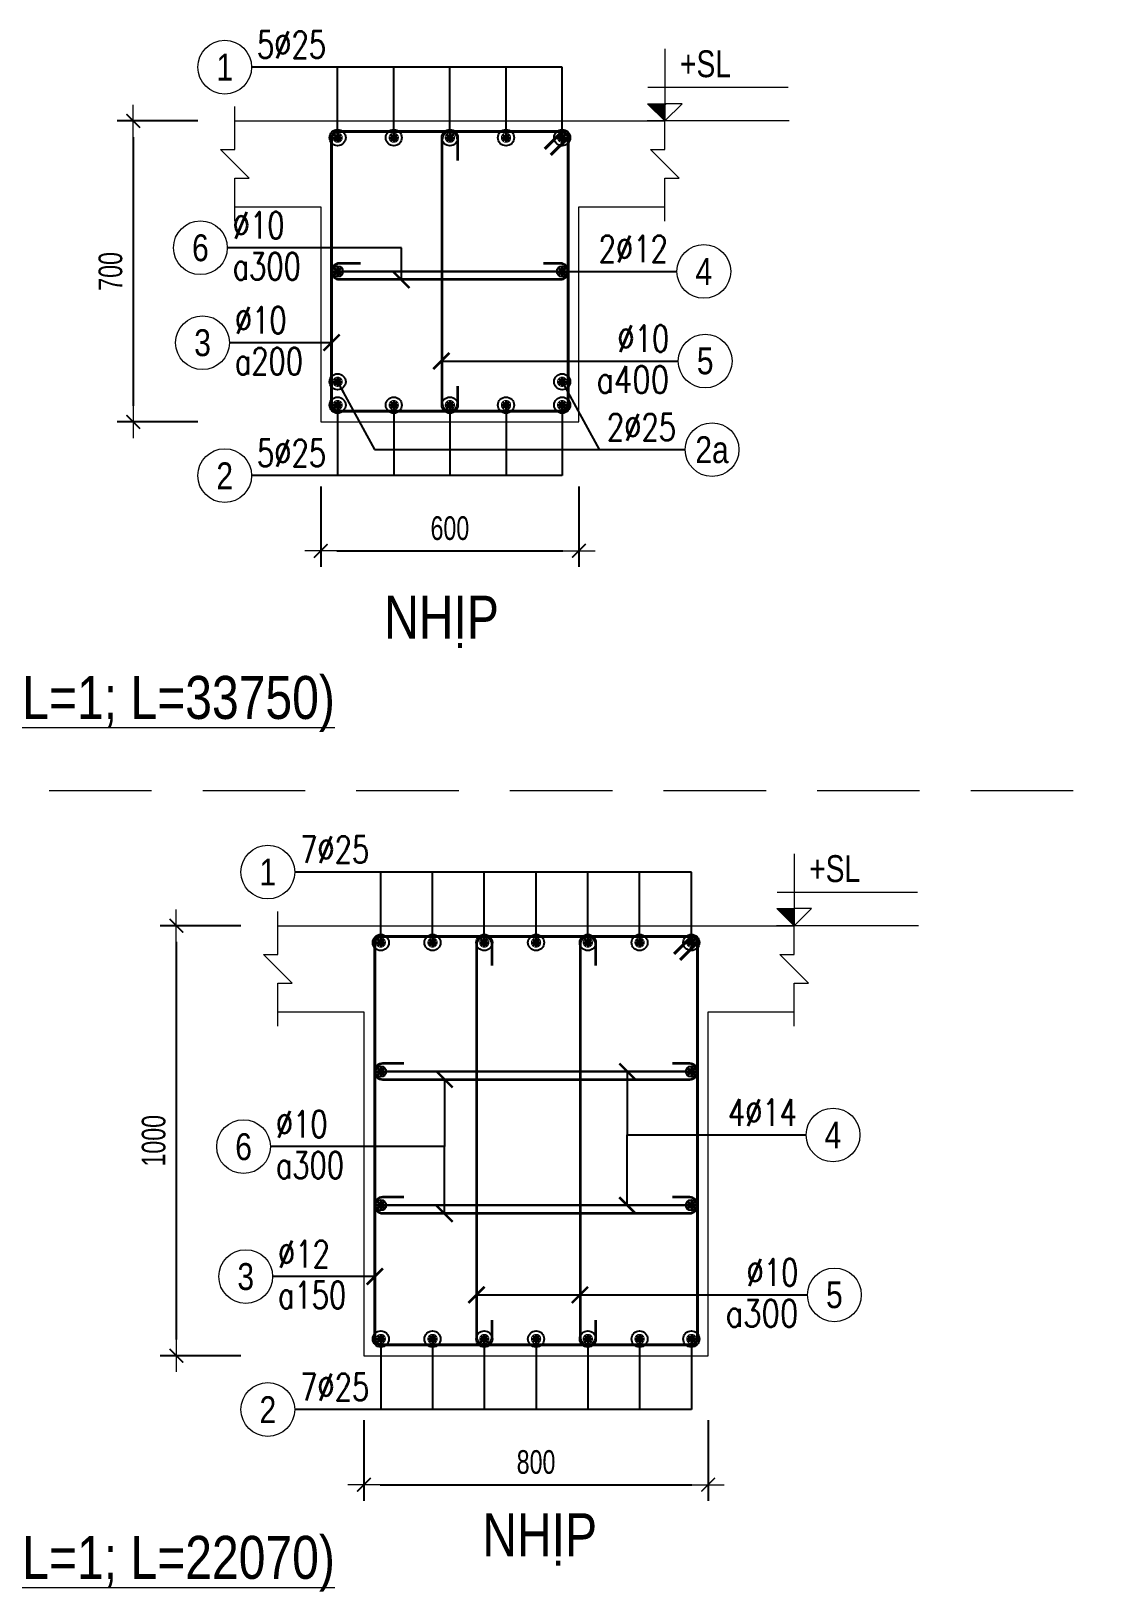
# Model space of a CAD drawing. Header units: millimetres. Extents: x 0 to 264070, y -218202 to 27271.
# Drawn here: x 232764 to 235262, y -191012 to -187382 of the extents above; entities that cross this region are included whole.
import ezdxf
from ezdxf.enums import TextEntityAlignment as Align

# ---------------------------------------------------------------- set-up
doc = ezdxf.new("R2010")
doc.units = ezdxf.units.MM
doc.header["$PDMODE"] = 3
doc.linetypes.add('HIDDEN2', pattern=[4.762499999999999, 3.175, -1.5875])
doc.layers.get('0').update_dxf_attribs({"lineweight": 20})
doc.layers.get('Defpoints').update_dxf_attribs({"color": 151, "lineweight": 9})
for name, color, linetype, lineweight in [('NDC_S_ANNO', 7, 'Continuous', 20), ('NDC_S_CONTINUOUS', 3, 'Continuous', 20), ('NDC_S_DIM', 1, 'Continuous', 15), ('NDC_S_HIDDEN', 8, 'HIDDEN2', 13), ('NDC_S_REBAR', 4, 'Continuous', 35), ('NDC_S_STIRRUP', 4, 'Continuous', 40), ('NDC_S_TEXT SYMBOL', 7, 'Continuous', 20), ('NDC_S_THIN LINE', 8, 'Continuous', 9), ('NDC_S_VN TEXT', 7, 'Continuous', 20)]:
    doc.layers.add(name, color=color, linetype=linetype, lineweight=lineweight)
doc.styles.add('ARIAL', font='arial.ttf', dxfattribs={"width": 0.8})
doc.styles.add('NDC_ANNO', font='', dxfattribs={"width": 0.8})
doc.styles.add('NDC_DIM', font='', dxfattribs={"width": 0.75})
doc.styles.add('NDC_EN TXT', font='romans.shx', dxfattribs={"width": 0.8})
doc.styles.get('NDC_ANNO').set_extended_font_data('Dotum')
doc.styles.get('NDC_DIM').set_extended_font_data('Dotum')
doc.dimstyles.new('NDC_dim_25', dxfattribs={"dimscale": 25, "dimtxt": 2.2, "dimasz": 1.5, "dimexe": 1.5, "dimexo": 2.5, "dimgap": 1, "dimtad": 1, "dimdec": 0, "dimzin": 0, "dimdsep": 46, "dimtxsty": 'NDC_DIM', "dimblk": 'DIMMARK', "dimcen": 0.09, "dimdle": 1.2, "dimclrd": 1, "dimclre": 1, "dimclrt": 3, "dimadec": 0, "dimazin": 0, "dimtfac": 1, "dimtdec": 0, "dimtix": 1, "dimtofl": 0, "dimtmove": 0, "dimatfit": 3, "dimfxl": 6, "dimfxlon": 1, "dimtolj": 1, "dimtzin": 0, "dimarcsym": 0})

# ---------------------------------------------------------------- blocks, each defined once
blk = doc.blocks.new('DIMMARK')
at = {"layer": 'NDC_S_DIM', "color": 1}
blk.add_line((-1.5, 0), (1, 0), dxfattribs=at)
at = {"layer": 'NDC_S_DIM', "color": 2, "const_width": 0.1}
blk.add_lwpolyline([(-0.4242640687119285, -0.4242640687119285), (0.4242640687119285, 0.4242640687119285)], dxfattribs=at)
blk = doc.blocks.new('kata_block_THEP')
at = {"layer": 'NDC_S_REBAR', "color": 0}
for p, q in [((-0.5, 0), (0.5, 0)), ((-0.3535533905960619, 0.353553390592424), (0.3535533905960619, -0.353553390592424)), ((0.3535533905960619, 0.353553390592424), (-0.3535533905960619, -0.353553390592424)), ((0, 0.5), (0, -0.5))]:
    blk.add_line(p, q, dxfattribs=at)
at = {"layer": 'NDC_S_REBAR', "color": 0, "const_width": 0.08333333333333334}
blk.add_lwpolyline([(-0.5, -1.818989403545856e-12, 1), (0.5000000000145519, -1.818989403545856e-12, 1), (-0.5, -1.818989403545856e-12, 1)], format="xyb", dxfattribs=at)
blk = doc.blocks.new('kata_block_TD')
at = {"color": 6, "linetype": 'ByBlock', "lineweight": -2, "style": 'ARIAL', "width": 0.8}
blk.add_attdef('SECTDET2', text='', height=5, dxfattribs=at).set_placement((0, 7.970649532882817), align=Align.CENTER)
at = {"color": 0, "linetype": 'ByBlock', "lineweight": -2, "style": 'ARIAL', "width": 0.8}
blk.add_attdef('SECTDET1', text='', height=5, dxfattribs=at).set_placement((0, 1.470649532882817), align=Align.CENTER)
at = {"color": 3, "lineweight": 25, "style": 'ARIAL', "width": 0.8}
blk.add_attdef('SSCALE', text='', height=2.5, dxfattribs=at).set_placement((0, -3.998868953555331), align=Align.CENTER)
blk = doc.blocks.new('kata_block_CT')
at = {"layer": 'NDC_S_ANNO'}
blk.add_hatch(color=3, dxfattribs=at).paths.add_polyline_path([(0, 1.596954857557648), (-1.612010908633238, 1.596954857557648), (0, 0)])
at = {"layer": 'NDC_S_ANNO', "ltscale": 50}
h = blk.add_hatch(dxfattribs=at)
h.set_pattern_fill('ANSI31', color=256, scale=1.406250541793835, style=0)
h.set_pattern_definition([(45.00000000000001, (0, 5.456968210637569e-12), (-3.157122508925224, 3.157122508925225), [])])
h.paths.add_polyline_path([(0, 1.596954857557648), (0, 0), (1.612010908924276, 1.596954857557648)])
for p, q in [((-1.592704896858777, 3.140833880479477), (11.46947077315417, 3.140833880479477)), ((11.56125648126181, 5.456968210637569e-12), (-1.63869572513795, 5.456968210637569e-12))]:
    blk.add_line(p, q, dxfattribs=at)
for points in [[(0, 6.69495074864426), (0, 0)], [(0, 0), (-1.612010908924276, 1.596954857557648), (0, 1.596954857557648)], [(0, 0), (1.612010908924276, 1.596954857557648), (0, 1.596954857557648)]]:
    blk.add_lwpolyline(points, dxfattribs=at)
at = {"layer": 'NDC_S_ANNO', "color": 8, "ltscale": 50}
blk.add_lwpolyline([(0, 0), (-1.612010908633238, 1.596954857557648), (0, 1.596954857557648)], dxfattribs=at)
at = {"layer": 'NDC_S_TEXT SYMBOL', "color": 3, "style": 'NDC_ANNO', "width": 0.8}
blk.add_attdef('CT', (1.409564409346785, 4.068271311703938), '', height=2.5, dxfattribs=at)
blk = doc.blocks.new('*D581')
at = {"layer": 'Defpoints', "color": 0, "transparency": 16777216}
for p in [(233437.4801340264, -188290.9016911174), (234037.4801340264, -188290.9016911174), (234037.4801340264, -188590.9016911174)]:
    blk.add_point(p, dxfattribs=at)
at = {"layer": 'NDC_S_DIM', "color": 1, "lineweight": -2, "transparency": 16777216}
for p, q in [((233437.4801340264, -188440.9016911174), (233437.4801340264, -188628.4016911174)), ((234037.4801340264, -188440.9016911174), (234037.4801340264, -188628.4016911174)), ((233474.9801340264, -188590.9016911174), (233999.9801340264, -188590.9016911174))]:
    blk.add_line(p, q, dxfattribs=at)
at = {"layer": 'NDC_S_DIM', "color": 1, "lineweight": -2, "transparency": 16777216, "xscale": 37.5, "yscale": 37.5, "zscale": 37.5, "rotation": 180}
blk.add_blockref('DIMMARK', (233437.4801340264, -188590.9016911174), dxfattribs=at)
at = {"layer": 'NDC_S_DIM', "color": 1, "lineweight": -2, "transparency": 16777216, "xscale": 37.5, "yscale": 37.5, "zscale": 37.5}
blk.add_blockref('DIMMARK', (234037.4801340264, -188590.9016911174), dxfattribs=at)
at = {"layer": 'NDC_S_DIM', "color": 3, "transparency": 16777216, "insert": (233737.4801340264, -188538.4016911174), "char_height": 55.00000000000001, "attachment_point": 5, "style": 'NDC_DIM'}
blk.add_mtext('\\A1;600', dxfattribs=at)
blk = doc.blocks.new('*D582')
at = {"layer": 'Defpoints', "color": 0, "transparency": 16777216}
for p in [(233507.1532585707, -187590.9016911174), (233001.1532585707, -188290.9016911174), (233507.1532585707, -188290.9016911174)]:
    blk.add_point(p, dxfattribs=at)
at = {"layer": 'NDC_S_DIM', "color": 1, "lineweight": -2, "transparency": 16777216}
for p, q in [((233151.1532585707, -187590.9016911174), (232963.6532585707, -187590.9016911174)), ((233001.1532585707, -187628.4016911174), (233001.1532585707, -188253.4016911174)), ((233151.1532585707, -188290.9016911174), (232963.6532585707, -188290.9016911174))]:
    blk.add_line(p, q, dxfattribs=at)
at = {"layer": 'NDC_S_DIM', "color": 1, "lineweight": -2, "transparency": 16777216, "xscale": 37.5, "yscale": 37.5, "zscale": 37.5}
for p, rotation in [((233001.1532585707, -187590.9016911174), 90), ((233001.1532585707, -188290.9016911174), 270)]:
    blk.add_blockref('DIMMARK', p, dxfattribs=dict(at, rotation=rotation))
at = {"layer": 'NDC_S_DIM', "color": 3, "transparency": 16777216, "insert": (232948.6532585707, -187940.9016911174), "char_height": 55.00000000000001, "attachment_point": 5, "rotation": 90, "style": 'NDC_DIM'}
blk.add_mtext('\\A1;700', dxfattribs=at)
blk = doc.blocks.new('*U241')
blk.add_circle((-2.5, 0), 2.5)
at = {"layer": 'NDC_S_VN TEXT', "color": 3, "style": 'NDC_EN TXT', "width": 0.75}
for tag, p in [('DK1', (0.5, 0.8455043070534884)), ('KC1', (0.5, -2.972544307831413))]:
    blk.add_attdef(tag, p, '', height=2.5, dxfattribs=at)
at = {"layer": 'NDC_S_VN TEXT', "color": 7, "style": 'ARIAL', "width": 0.8}
blk.add_attdef('SH2', text='', height=2.5, dxfattribs=at).set_placement((-2.5, 0), align=Align.MIDDLE)
blk = doc.blocks.new('*U239')
blk.add_circle((2.5, 0), 2.5)
at = {"layer": 'NDC_S_VN TEXT', "color": 3, "style": 'NDC_EN TXT', "width": 0.75}
blk.add_attdef('DK2', text='', height=2.5, dxfattribs=at).set_placement((-0.85, 0.8455043070534884), align=Align.RIGHT)
at = {"layer": 'NDC_S_VN TEXT', "color": 7, "style": 'ARIAL', "width": 0.8}
blk.add_attdef('SH3', text='', height=2.5, dxfattribs=at).set_placement((2.5, 0), align=Align.MIDDLE)
blk = doc.blocks.new('*U321')
blk.add_circle((2.5, 0), 2.5)
at = {"layer": 'NDC_S_VN TEXT', "color": 3, "style": 'NDC_EN TXT'}
for tag, width, p in [('DK2', 0.75, (-0.85, 0.8455043070534884)), ('KC2', 0.8, (-0.85, -2.972544307831413))]:
    blk.add_attdef(tag, text='', height=2.5, dxfattribs=dict(at, width=width)).set_placement(p, align=Align.RIGHT)
at = {"layer": 'NDC_S_VN TEXT', "color": 7, "style": 'ARIAL', "width": 0.8}
blk.add_attdef('SH3', text='', height=2.5, dxfattribs=at).set_placement((2.5, 0), align=Align.MIDDLE)
blk = doc.blocks.new('*U240')
blk.add_circle((-2.5, 0), 2.5)
at = {"layer": 'NDC_S_VN TEXT', "color": 3, "style": 'NDC_EN TXT', "width": 0.75}
blk.add_attdef('DK1', (0.5, 0.8455043070534884), '', height=2.5, dxfattribs=at)
at = {"layer": 'NDC_S_VN TEXT', "color": 7, "style": 'ARIAL', "width": 0.8}
blk.add_attdef('SH2', text='', height=2.5, dxfattribs=at).set_placement((-2.5, 0), align=Align.MIDDLE)
blk = doc.blocks.new('*D760')
at = {"layer": 'Defpoints', "color": 0, "transparency": 16777216}
for p in [(233537.8259319495, -190462.8896766209), (234337.8259319495, -190462.8896766209), (234337.8259319495, -190762.8896766209)]:
    blk.add_point(p, dxfattribs=at)
at = {"layer": 'NDC_S_DIM', "color": 1, "lineweight": -2, "transparency": 16777216}
for p, q in [((233537.8259319495, -190612.8896766209), (233537.8259319495, -190800.3896766209)), ((234337.8259319495, -190612.8896766209), (234337.8259319495, -190800.3896766209)), ((233575.3259319495, -190762.8896766209), (234300.3259319495, -190762.8896766209))]:
    blk.add_line(p, q, dxfattribs=at)
at = {"layer": 'NDC_S_DIM', "color": 1, "lineweight": -2, "transparency": 16777216, "xscale": 37.5, "yscale": 37.5, "zscale": 37.5, "rotation": 180}
blk.add_blockref('DIMMARK', (233537.8259319495, -190762.8896766209), dxfattribs=at)
at = {"layer": 'NDC_S_DIM', "color": 1, "lineweight": -2, "transparency": 16777216, "xscale": 37.5, "yscale": 37.5, "zscale": 37.5}
blk.add_blockref('DIMMARK', (234337.8259319495, -190762.8896766209), dxfattribs=at)
at = {"layer": 'NDC_S_DIM', "color": 3, "transparency": 16777216, "insert": (233937.8259319495, -190710.3896766209), "char_height": 55.00000000000001, "attachment_point": 5, "style": 'NDC_DIM'}
blk.add_mtext('\\A1;800', dxfattribs=at)
blk = doc.blocks.new('*D761')
at = {"layer": 'Defpoints', "color": 0, "transparency": 16777216}
for p in [(233607.4990564938, -189462.8896766209), (233101.4990564939, -190462.8896766209), (233607.4990564938, -190462.8896766209)]:
    blk.add_point(p, dxfattribs=at)
at = {"layer": 'NDC_S_DIM', "color": 1, "lineweight": -2, "transparency": 16777216}
for p, q in [((233251.4990564939, -189462.8896766209), (233063.9990564939, -189462.8896766209)), ((233101.4990564939, -189500.3896766209), (233101.4990564939, -190425.3896766209)), ((233251.4990564939, -190462.8896766209), (233063.9990564939, -190462.8896766209))]:
    blk.add_line(p, q, dxfattribs=at)
at = {"layer": 'NDC_S_DIM', "color": 1, "lineweight": -2, "transparency": 16777216, "xscale": 37.5, "yscale": 37.5, "zscale": 37.5}
for p, rotation in [((233101.4990564939, -189462.8896766209), 90), ((233101.4990564939, -190462.8896766209), 270)]:
    blk.add_blockref('DIMMARK', p, dxfattribs=dict(at, rotation=rotation))
at = {"layer": 'NDC_S_DIM', "color": 3, "transparency": 16777216, "insert": (233048.9990564939, -189962.8896766208), "char_height": 55.00000000000001, "attachment_point": 5, "rotation": 90, "style": 'NDC_DIM'}
blk.add_mtext('\\A1;1000', dxfattribs=at)

msp = doc.modelspace()

# ---------------------------------------------------------------- linework, layer by layer
at = {"layer": 'NDC_S_CONTINUOUS'}
for points in [[(233237.4801340264, -187590.9016911174), (233437.4801340264, -187590.9016911174), (233437.4801340264, -187590.9016911174), (234037.4801340264, -187590.9016911174), (234037.4801340264, -187590.9016911174), (234237.4801340264, -187590.9016911174)], [(233237.4801340264, -187790.9016911174), (233437.4801340264, -187790.9016911174), (233437.4801340264, -188290.9016911174), (234037.4801340264, -188290.9016911174), (234037.4801340264, -187790.9016911174), (234237.4801340264, -187790.9016911174)], [(233337.8259319495, -189462.8896766209), (233537.8259319495, -189462.8896766209), (233537.8259319495, -189462.8896766209), (234337.8259319495, -189462.8896766209), (234337.8259319495, -189462.8896766209), (234537.8259319495, -189462.8896766209)], [(233337.8259319495, -189662.8896766209), (233537.8259319495, -189662.8896766209), (233537.8259319495, -190462.8896766209), (234337.8259319495, -190462.8896766209), (234337.8259319495, -189662.8896766209), (234537.8259319495, -189662.8896766209)]]:
    msp.add_lwpolyline(points, dxfattribs=at)
at = {"layer": 'NDC_S_HIDDEN', "ltscale": 75}
msp.add_line((243044.9620485608, -189149.0592886446), (225114.385486981, -189149.0592886446), dxfattribs=at)
at = {"layer": 'NDC_S_REBAR'}
for points in [[(233755.8501761205, -187683.2463810507), (233755.8501761205, -187634.3332112409, 0.9999999999999999), (233718.9861761205, -187634.3332112409), (233718.9861761205, -188247.4696911174, 0.9999999999999999), (233755.8501761205, -188247.4696911174), (233755.8501761205, -188208.2128001085, -0.414213562)], [(233529.8253038363, -187922.4696911174), (233480.9121340264, -187922.4696911174, 0.9999999999999999), (233480.9121340264, -187959.3336911175), (233994.0481340264, -187959.3336911175, 0.9999999999999999), (233994.0481340264, -187922.4696911174), (233954.7912430175, -187922.4696911174, -0.414213562)], [(233836.0576021469, -189555.2343665542), (233836.0576021469, -189506.3211967443, 0.9999999999999999), (233799.1936021468, -189506.3211967443), (233799.1936021468, -190419.4576766208, 0.9999999999999999), (233836.0576021469, -190419.4576766208), (233836.0576021469, -190380.200785612, -0.414213562)], [(234076.8680989133, -189555.2343665542), (234076.8680989133, -189506.3211967443, 0.9999999999999999), (234040.0040989132, -189506.3211967443), (234040.0040989132, -190419.4576766208, 0.9999999999999999), (234076.8680989133, -190419.4576766208), (234076.8680989133, -190380.200785612, -0.414213562)], [(233630.1711017594, -189783.4576766209), (233581.2579319495, -189783.4576766209, 0.9999999999999999), (233581.2579319495, -189820.3216766209), (234294.3939319495, -189820.3216766209, 0.9999999999999999), (234294.3939319495, -189783.4576766209), (234255.1370409407, -189783.4576766209, -0.414213562)], [(233630.1711017594, -190094.4576766209), (233581.2579319495, -190094.4576766209, 0.9999999999999999), (233581.2579319495, -190131.3216766209), (234294.3939319495, -190131.3216766209, 0.9999999999999999), (234294.3939319495, -190094.4576766209), (234255.1370409407, -190094.4576766209, -0.414213562)]]:
    msp.add_lwpolyline(points, format="xyb", dxfattribs=at)
at = {"layer": 'NDC_S_STIRRUP'}
for points in [[(233958.4801340264, -187655.9016911174), (233998.4801340264, -187615.9016911174, -0.414213562), (234012.4801340264, -187629.9016911174), (234012.4801340264, -188251.9016911174, -0.414213562), (233998.4801340264, -188265.9016911174), (233476.4801340264, -188265.9016911174, -0.414213562), (233462.4801340264, -188251.9016911174), (233462.4801340264, -187629.9016911174, -0.414213562), (233476.4801340264, -187615.9016911174), (233998.4801340264, -187615.9016911174, -0.414213562), (234012.4801340264, -187629.9016911174), (233972.4801340264, -187669.9016911174)], [(234258.8259319495, -189527.8896766209), (234298.8259319495, -189487.8896766209, -0.414213562), (234312.8259319495, -189501.8896766209), (234312.8259319495, -190423.8896766209, -0.414213562), (234298.8259319495, -190437.8896766209), (233576.8259319495, -190437.8896766209, -0.414213562), (233562.8259319495, -190423.8896766209), (233562.8259319495, -189501.8896766209, -0.414213562), (233576.8259319495, -189487.8896766209), (234298.8259319495, -189487.8896766209, -0.414213562), (234312.8259319495, -189501.8896766209), (234272.8259319495, -189541.8896766209)]]:
    msp.add_lwpolyline(points, format="xyb", dxfattribs=at)
at = {"layer": 'NDC_S_THIN LINE'}
for points in [[(233237.4801340264, -187824.2350244508), (233237.4801340264, -187724.2350244508), (233270.8134673597, -187724.2350244508), (233204.1468006931, -187657.5683577841), (233237.4801340264, -187657.5683577841), (233237.4801340264, -187557.5683577841)], [(234237.4801340264, -187824.2350244508), (234237.4801340264, -187724.2350244508), (234270.8134673597, -187724.2350244508), (234204.1468006931, -187657.5683577841), (234237.4801340264, -187657.5683577841), (234237.4801340264, -187557.5683577841)], [(233337.8259319495, -189696.2230099542), (233337.8259319495, -189596.2230099542), (233371.1592652829, -189596.2230099542), (233304.4925986162, -189529.5563432875), (233337.8259319496, -189529.5563432875), (233337.8259319496, -189429.5563432875)], [(234537.8259319495, -189696.2230099542), (234537.8259319495, -189596.2230099542), (234571.1592652829, -189596.2230099542), (234504.4925986163, -189529.5563432875), (234537.8259319496, -189529.5563432875), (234537.8259319496, -189429.5563432875)]]:
    msp.add_lwpolyline(points, dxfattribs=at)

# ---------------------------------------------------------------- block references
at = {"layer": 'NDC_S_REBAR', "xscale": 22, "yscale": 22, "zscale": 22}
for p in [(233476.4801340264, -187629.9016911174), (233606.9801340264, -187629.9016911174), (233737.4801340264, -187629.9016911174), (233867.9801340264, -187629.9016911174), (233998.4801340264, -187629.9016911174), (233476.4801340264, -187940.9016911174), (233998.4801340264, -187940.9016911174), (233998.4801340264, -188197.6026108765), (233476.4801340264, -188251.9016911174), (233606.9801340264, -188251.9016911174), (233737.4801340264, -188251.9016911174), (233867.9801340264, -188251.9016911174), (233998.4801340264, -188251.9016911174), (233576.8259319495, -189501.8896766209), (233697.1592652829, -189501.8896766209), (233817.4925986162, -189501.8896766209), (233937.8259319495, -189501.8896766209), (234058.1592652829, -189501.8896766209), (234178.4925986162, -189501.8896766209), (234298.8259319495, -189501.8896766209), (233576.8259319495, -189801.8896766209), (234298.8259319495, -189801.8896766209), (233576.8259319495, -190112.8896766209), (234298.8259319495, -190112.8896766209), (233576.8259319495, -190423.8896766209), (233697.1592652829, -190423.8896766209), (233817.4925986162, -190423.8896766209), (233937.8259319495, -190423.8896766209), (234058.1592652829, -190423.8896766209), (234178.4925986162, -190423.8896766209), (234298.8259319495, -190423.8896766209)]:
    msp.add_blockref('kata_block_THEP', p, dxfattribs=at)
at = {"layer": 'NDC_S_REBAR', "color": 3, "xscale": 22, "yscale": 22, "zscale": 22}
msp.add_blockref('kata_block_THEP', (233476.4801340264, -188197.6026108765), dxfattribs=at)
at = {"layer": 'NDC_S_THIN LINE', "xscale": 25, "yscale": 25, "zscale": 25}
for name, p, values in [('*U240', (233276.4801340264, -187465.9016911174), {'SH2': '1', 'DK1': '5%%c25'}), ('*U241', (233219.9801340264, -187885.9016911174), {'SH2': '6', 'DK1': '%%c10', 'KC1': 'a300'}), ('*U239', (234265.3703778239, -187940.9016911174), {'SH3': '4', 'DK2': '2%%c12'}), ('*U241', (233224.9801340264, -188106.722361727), {'SH2': '3', 'DK1': '%%c10', 'KC1': 'a200'}), ('*U321', (234268.5363328906, -188149.3688192967), {'SH3': '5', 'DK2': '%%c10', 'KC2': 'a400'}), ('*U239', (234284.4372033828, -188355.5131624846), {'SH3': '2a', 'DK2': '2%%c25'}), ('*U240', (233276.4801340264, -188415.9016911174), {'SH2': '2', 'DK1': '5%%c25'}), ('*U240', (233376.8259319495, -189337.8896766209), {'SH2': '1', 'DK1': '7%%c25'}), ('*U239', (234565.7161757471, -189949.488195111), {'SH3': '4', 'DK2': '4%%c14'}), ('*U241', (233320.3259319494, -189976.6056766209), {'SH2': '6', 'DK1': '%%c10', 'KC1': 'a300'}), ('*U241', (233325.3259319495, -190278.7103472304), {'SH2': '3', 'DK1': '%%c12', 'KC1': 'a150'}), ('*U321', (234568.8821308138, -190321.3568048002), {'SH3': '5', 'DK2': '%%c10', 'KC2': 'a300'}), ('*U240', (233376.8259319495, -190587.8896766209), {'SH2': '2', 'DK1': '7%%c25'})]:
    msp.add_blockref(name, p, dxfattribs=at).add_auto_attribs(values)
at = {"layer": 'NDC_S_VN TEXT', "xscale": 25, "yscale": 25, "zscale": 25}
for p in [(234237.4801340264, -187590.9016911174), (234537.8259319495, -189462.8896766209)]:
    msp.add_blockref('kata_block_CT', p, dxfattribs=at).add_auto_attribs({'CT': '+SL'})
at = {"layer": 'NDC_S_VN TEXT'}
ref = msp.add_blockref('kata_block_TD', (233718.0253618711, -188824.5393466092), dxfattribs=dict(at, xscale=20, yscale=20, zscale=20))
ref.add_attrib('SECTDET1', 'NHỊP', dxfattribs={"layer": '0', "color": 0, "linetype": 'ByBlock', "lineweight": -2, "height": 100, "style": 'ARIAL', "width": 0.8}).set_placement((233718.0253618711, -188795.1263559515), align=Align.CENTER)
ref = msp.add_blockref('kata_block_TD', (232768.2449502305, -189011.2388632002), dxfattribs=dict(at, xscale=20, yscale=20, zscale=20))
ref.add_attrib('SECTDET1', '%%uPD.3.X.G2 (SL=1; L=33750)', dxfattribs={"layer": '0', "color": 0, "linetype": 'ByBlock', "lineweight": -2, "height": 100, "style": 'ARIAL', "width": 0.8}).set_placement((232768.2449502305, -188981.8258725425), align=Align.CENTER)
ref = msp.add_blockref('kata_block_TD', (233946.3207063392, -190958.7229881389), dxfattribs=dict(at, xscale=20, yscale=20, zscale=20))
ref.add_attrib('SECTDET1', 'NHỊP', dxfattribs={"layer": '0', "color": 0, "linetype": 'ByBlock', "lineweight": -2, "height": 100, "style": 'ARIAL', "width": 0.8}).set_placement((233946.3207063392, -190929.3099974813), align=Align.CENTER)
ref = msp.add_blockref('kata_block_TD', (232768.2449502304, -191011.2388631979), dxfattribs=dict(at, xscale=20, yscale=20, zscale=20))
ref.add_attrib('SECTDET1', '%%uPD.3.X.G5 (SL=1; L=22070)', dxfattribs={"layer": '0', "color": 0, "linetype": 'ByBlock', "lineweight": -2, "height": 100, "style": 'ARIAL', "width": 0.8}).set_placement((232768.2449502304, -190981.8258725402), align=Align.CENTER)

# ---------------------------------------------------------------- dimensions: what is measured, and where the dimension line sits
at = {"layer": 'NDC_S_DIM'}
for base, p1, p2, picture, middle in [((233001.1532585707, -188290.9016911174), (233507.1532585707, -187590.9016911174), (233507.1532585707, -188290.9016911174), '*D582', (232948.6532585707, -187940.9016911174)), ((233101.4990564939, -190462.8896766209), (233607.4990564938, -189462.8896766209), (233607.4990564938, -190462.8896766209), '*D761', (233048.9990564939, -189962.8896766208))]:
    dim = msp.add_linear_dim(base=base, p1=p1, p2=p2, angle=270, dimstyle='NDC_dim_25', dxfattribs=at)
    dim.commit()
    dim.dimension.update_dxf_attribs({"geometry": picture, "text_midpoint": middle})
for base, p1, p2, picture, middle in [((234037.4801340264, -188590.9016911174), (233437.4801340264, -188290.9016911174), (234037.4801340264, -188290.9016911174), '*D581', (233737.4801340264, -188538.4016911174)), ((234337.8259319495, -190762.8896766209), (233537.8259319495, -190462.8896766209), (234337.8259319495, -190462.8896766209), '*D760', (233937.8259319495, -190710.3896766209))]:
    dim = msp.add_linear_dim(base=base, p1=p1, p2=p2, dimstyle='NDC_dim_25', dxfattribs=at)
    dim.commit()
    dim.dimension.update_dxf_attribs({"geometry": picture, "text_midpoint": middle})

# ---------------------------------------------------------------- leaders
at = {"layer": 'NDC_S_THIN LINE'}
for points, override in [([(233476.4801340264, -187629.9016911174), (233476.4801340264, -187465.9016911174), (233276.4801340264, -187465.9016911174)], {"dimldrblk": 'DotBlank'}), ([(233606.9801340264, -187629.9016911174), (233606.9801340264, -187465.9016911174), (233276.4801340264, -187465.9016911174)], {"dimldrblk": 'DotBlank'}), ([(233737.4801340264, -187629.9016911174), (233737.4801340264, -187465.9016911174), (233276.4801340264, -187465.9016911174)], {"dimldrblk": 'DotBlank'}), ([(233867.9801340264, -187629.9016911174), (233867.9801340264, -187465.9016911174), (233276.4801340264, -187465.9016911174)], {"dimldrblk": 'DotBlank'}), ([(233998.4801340264, -187629.9016911174), (233998.4801340264, -187465.9016911174), (233276.4801340264, -187465.9016911174)], {"dimldrblk": 'DotBlank'}), ([(233624.8134673597, -187960.9016911174), (233624.8134673597, -187885.9016911174), (233219.9801340264, -187885.9016911174)], {"dimldrblk": 'ArchTick'}), ([(233476.4801340264, -187940.9016911174), (234004.4801340264, -187940.9016911174)], {"dimasz": 1, "dimldrblk": 'DotBlank'}), ([(233998.4801340264, -187940.9016911174), (233476.4801340264, -187940.9016911174)], {"dimasz": 1, "dimldrblk": 'DotBlank'}), ([(233998.4801340264, -187940.9016911174), (234265.3703778239, -187940.9016911174)], {"dimldrblk": 'DotSmall'}), ([(233462.4801340264, -188106.722361727), (233224.9801340264, -188106.722361727)], {"dimldrblk": 'ArchTick'}), ([(233717.4801340265, -188149.3688192967), (234268.5363328906, -188149.3688192967)], {"dimldrblk": 'ArchTick'}), ([(233476.4801340264, -188197.6026108765), (233562.4372033828, -188355.5131624846), (234284.4372033828, -188355.5131624846)], {"dimldrblk": 'DotBlank'}), ([(233998.4801340264, -188197.6026108765), (234084.4372033828, -188355.5131624846), (234284.4372033828, -188355.5131624846)], {"dimldrblk": 'DotBlank'}), ([(233476.4801340264, -188251.9016911174), (233476.4801340264, -188415.9016911174), (233276.4801340264, -188415.9016911174)], {"dimldrblk": 'DotBlank'}), ([(233998.4801340264, -188251.9016911174), (233998.4801340264, -188415.9016911174), (233276.4801340264, -188415.9016911174)], {"dimldrblk": 'DotBlank'}), ([(233476.4801340264, -188251.9016911174), (233476.4801340264, -188415.9016911174), (233276.4801340264, -188415.9016911174)], {"dimldrblk": 'DotBlank'}), ([(233606.9801340264, -188251.9016911174), (233606.9801340264, -188415.9016911174), (233276.4801340264, -188415.9016911174)], {"dimldrblk": 'DotBlank'}), ([(233737.4801340264, -188251.9016911174), (233737.4801340264, -188415.9016911174), (233276.4801340264, -188415.9016911174)], {"dimldrblk": 'DotBlank'}), ([(233867.9801340264, -188251.9016911174), (233867.9801340264, -188415.9016911174), (233276.4801340264, -188415.9016911174)], {"dimldrblk": 'DotBlank'}), ([(233998.4801340264, -188251.9016911174), (233998.4801340264, -188415.9016911174), (233276.4801340264, -188415.9016911174)], {"dimldrblk": 'DotBlank'}), ([(233576.8259319495, -189501.8896766209), (233576.8259319495, -189337.8896766209), (233376.8259319495, -189337.8896766209)], {"dimldrblk": 'DotBlank'}), ([(234298.8259319495, -189501.8896766209), (234298.8259319495, -189337.8896766209), (233376.8259319495, -189337.8896766209)], {"dimldrblk": 'DotBlank'}), ([(233697.1592652829, -189501.8896766209), (233697.1592652829, -189337.8896766209), (233497.1592652829, -189337.8896766209)], {"dimldrblk": 'DotBlank'}), ([(233817.4925986162, -189501.8896766209), (233817.4925986162, -189337.8896766209), (233617.4925986162, -189337.8896766209)], {"dimldrblk": 'DotBlank'}), ([(233937.8259319495, -189501.8896766209), (233937.8259319495, -189337.8896766209), (233737.8259319495, -189337.8896766209)], {"dimldrblk": 'DotBlank'}), ([(234058.1592652829, -189501.8896766209), (234058.1592652829, -189337.8896766209), (233858.1592652829, -189337.8896766209)], {"dimldrblk": 'DotBlank'}), ([(234178.4925986162, -189501.8896766209), (234178.4925986162, -189337.8896766209), (233978.4925986162, -189337.8896766209)], {"dimldrblk": 'DotBlank'}), ([(233576.8259319495, -189801.8896766209), (234304.8259319495, -189801.8896766209)], {"dimasz": 1, "dimldrblk": 'DotBlank'}), ([(234298.8259319495, -189801.8896766209), (233576.8259319495, -189801.8896766209)], {"dimasz": 1, "dimldrblk": 'DotBlank'}), ([(234149.8748795354, -189801.8896766209), (234149.8748795354, -189949.488195111), (234565.7161757471, -189949.488195111)], {"dimldrblk": 'ArchTick'}), ([(233725.1592652827, -189820.3216766209), (233725.1592652828, -189976.6056766209), (233320.3259319494, -189976.6056766209)], {"dimldrblk": 'ArchTick'}), ([(234149.8748795354, -190112.8896766209), (234149.8748795354, -189949.488195111), (234565.7161757471, -189949.488195111)], {"dimldrblk": 'ArchTick'}), ([(233725.1592652829, -190132.8896766209), (233725.1592652828, -189976.6056766209), (233320.3259319494, -189976.6056766209)], {"dimldrblk": 'ArchTick'}), ([(233576.8259319495, -190112.8896766209), (234304.8259319495, -190112.8896766209)], {"dimasz": 1, "dimldrblk": 'DotBlank'}), ([(234298.8259319495, -190112.8896766209), (233576.8259319495, -190112.8896766209)], {"dimasz": 1, "dimldrblk": 'DotBlank'}), ([(233562.8259319495, -190278.7103472304), (233325.3259319495, -190278.7103472304)], {"dimldrblk": 'ArchTick'}), ([(233799.1936021468, -190321.3568048002), (234568.8821308138, -190321.3568048002)], {"dimldrblk": 'ArchTick'}), ([(234040.0040989134, -190321.3568048002), (234568.8821308138, -190321.3568048002)], {"dimldrblk": 'ArchTick'}), ([(233576.8259319495, -190423.8896766209), (233576.8259319495, -190587.8896766209), (233376.8259319495, -190587.8896766209)], {"dimldrblk": 'DotBlank'}), ([(234298.8259319495, -190423.8896766209), (234298.8259319495, -190587.8896766209), (233376.8259319495, -190587.8896766209)], {"dimldrblk": 'DotBlank'}), ([(233697.1592652829, -190423.8896766209), (233697.1592652829, -190587.8896766209), (233497.1592652829, -190587.8896766209)], {"dimldrblk": 'DotBlank'}), ([(233817.4925986162, -190423.8896766209), (233817.4925986162, -190587.8896766209), (233617.4925986162, -190587.8896766209)], {"dimldrblk": 'DotBlank'}), ([(233937.8259319495, -190423.8896766209), (233937.8259319495, -190587.8896766209), (233737.8259319495, -190587.8896766209)], {"dimldrblk": 'DotBlank'}), ([(234058.1592652829, -190423.8896766209), (234058.1592652829, -190587.8896766209), (233858.1592652829, -190587.8896766209)], {"dimldrblk": 'DotBlank'}), ([(234178.4925986162, -190423.8896766209), (234178.4925986162, -190587.8896766209), (233978.4925986162, -190587.8896766209)], {"dimldrblk": 'DotBlank'})]:
    msp.add_leader(points, dimstyle='NDC_dim_25', override=override, dxfattribs=at)

doc.saveas('drawing.dxf')
